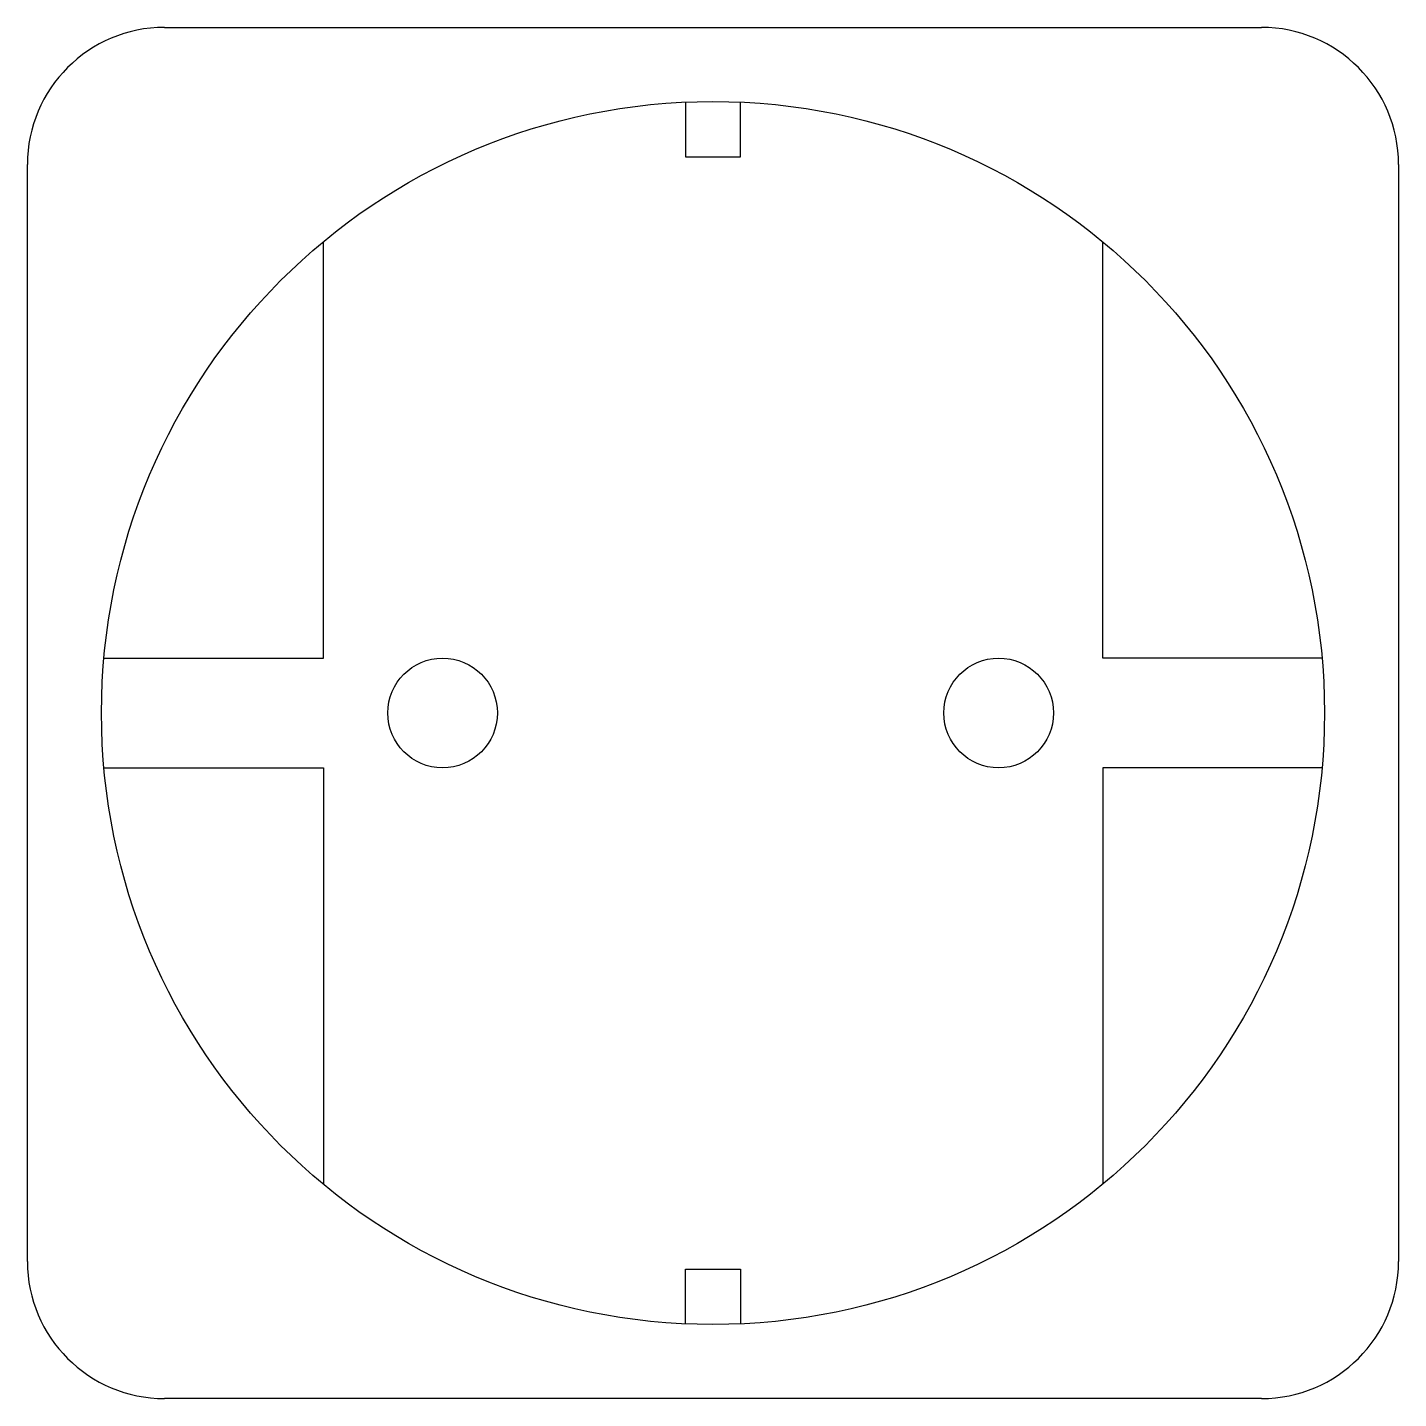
# Model space of a CAD drawing. Header units: centimetres. Extents: x 2864.3 to 2914.3, y 2211.7 to 2261.7.
import ezdxf

# ---------------------------------------------------------------- set-up
doc = ezdxf.new("R2010")
doc.units = ezdxf.units.CM

msp = doc.modelspace()

# ---------------------------------------------------------------- linework, layer by layer
for p, q in [((2869.261, 2261.693), (2909.261, 2261.693)), ((2888.261, 2258.97), (2888.261, 2256.97)), ((2890.261, 2256.97), (2890.261, 2258.97)), ((2864.261, 2216.693), (2864.261, 2256.693)), ((2888.261, 2256.97), (2890.261, 2256.97)), ((2914.261, 2256.693), (2914.261, 2216.693)), ((2875.052, 2238.693), (2875.052, 2253.878)), ((2903.471, 2238.693), (2903.471, 2253.878)), ((2867.052, 2238.693), (2875.052, 2238.693)), ((2911.471, 2238.693), (2903.471, 2238.693)), ((2867.052, 2234.693), (2875.052, 2234.693)), ((2875.052, 2234.693), (2875.052, 2219.507)), ((2911.471, 2234.693), (2903.471, 2234.693)), ((2903.471, 2234.693), (2903.471, 2219.507)), ((2888.261, 2214.416), (2888.261, 2216.416)), ((2888.261, 2216.416), (2890.261, 2216.416)), ((2890.261, 2216.416), (2890.261, 2214.416)), ((2909.261, 2211.693), (2869.261, 2211.693))]:
    msp.add_line(p, q)
for centre, radius in [((2889.261, 2236.693), 22.299), ((2879.4, 2236.693), 2), ((2899.678, 2236.693), 2)]:
    msp.add_circle(centre, radius)
for centre, start, end in [((2869.261, 2256.693), 90, 180), ((2909.261, 2256.693), 0, 90), ((2869.261, 2216.693), 180, 270), ((2909.261, 2216.693), 270, 0)]:
    msp.add_arc(centre, 5, start, end)

doc.saveas('drawing.dxf')
